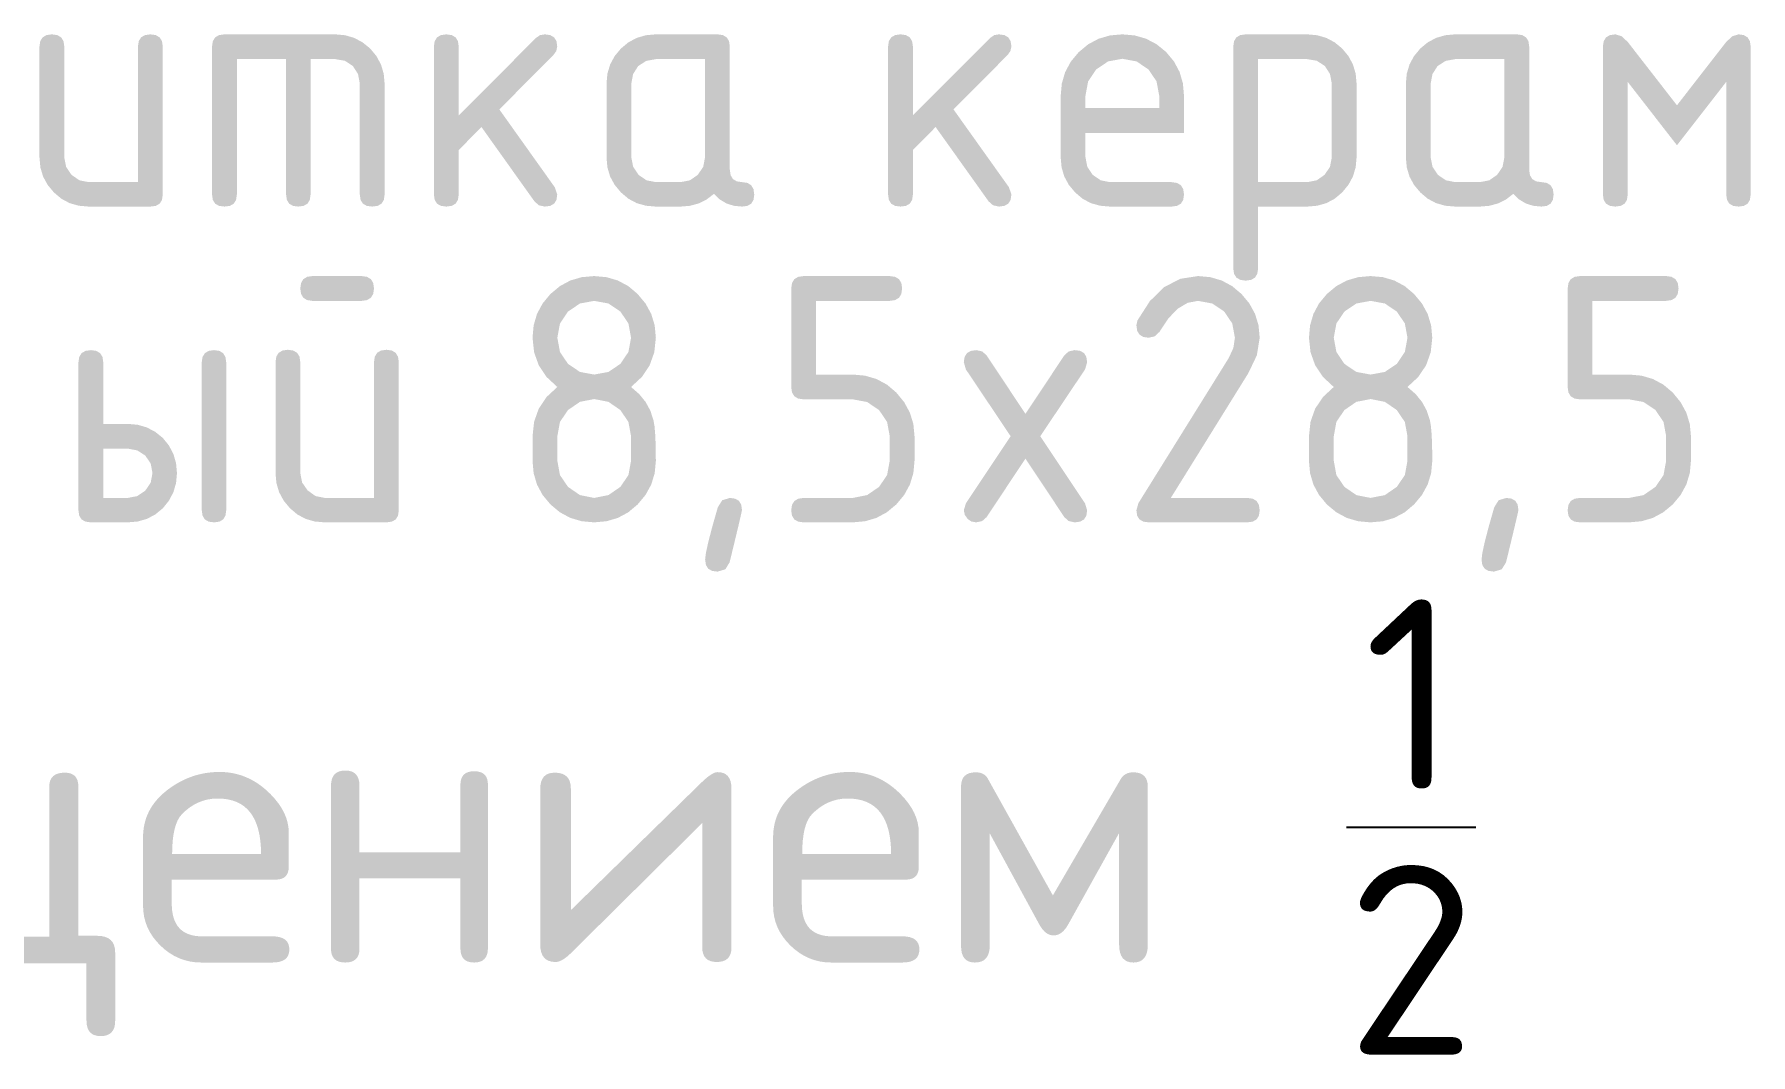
# Model space of a CAD drawing. Header units: millimetres. Extents: x 0 to 1189, y 0 to 841.
# Drawn here: x 1020.69 to 1041.79, y 361.7 to 374.24 of the extents above; entities that cross this region are included whole.
import ezdxf

# ---------------------------------------------------------------- set-up
doc = ezdxf.new("R2010")
doc.units = ezdxf.units.MM

msp = doc.modelspace()

# ---------------------------------------------------------------- hatches: boundary and pattern name
h = msp.add_hatch(color=7)
h.dxf.hatch_style = 2
h.paths.add_polyline_path([(1022.270515, 374.095017), (1022.270515, 372.274904), (1022.260998, 372.208715), (1022.232412, 372.162525), (1022.184706, 372.135455), (1022.117828, 372.126627), (1021.360458, 372.126627), (1021.238045, 372.137092), (1021.125709, 372.169002), (1021.023812, 372.223133), (1020.932715, 372.30026), (1020.854899, 372.393278), (1020.799252, 372.49539), (1020.765826, 372.607838), (1020.754673, 372.731862), (1020.754673, 374.095017), (1020.76419, 374.159346), (1020.792775, 374.205742), (1020.840481, 374.233846), (1020.907359, 374.243294), (1020.973919, 374.233846), (1021.021461, 374.205742), (1021.049986, 374.159346), (1021.059495, 374.095017), (1021.059495, 372.731862), (1021.081819, 372.616244), (1021.148792, 372.516336), (1021.246563, 372.449364), (1021.360458, 372.42704), (1021.965693, 372.42704), (1021.965693, 374.095017), (1021.975201, 374.159346), (1022.003726, 374.205742), (1022.051269, 374.233846), (1022.117828, 374.243294), (1022.184706, 374.233846), (1022.232412, 374.205742), (1022.260998, 374.159346)])
h = msp.add_hatch(color=7)
h.dxf.hatch_style = 2
h.paths.add_polyline_path([(1023.029042, 374.243294), (1024.392197, 374.243294), (1024.513671, 374.232209), (1024.62481, 374.199266), (1024.72644, 374.144928), (1024.819389, 374.069661), (1024.897205, 373.976023), (1024.952852, 373.872877), (1024.986278, 373.760223), (1024.997432, 373.638059), (1024.997432, 372.274904), (1024.987915, 372.208715), (1024.959329, 372.162525), (1024.911623, 372.135455), (1024.844745, 372.126627), (1024.778186, 372.135455), (1024.730643, 372.162525), (1024.702118, 372.208715), (1024.69261, 372.274904), (1024.69261, 373.638059), (1024.670837, 373.755331), (1024.607722, 373.853585), (1024.509468, 373.918352), (1024.392197, 373.938472), (1024.087375, 373.938472), (1024.087375, 372.274904), (1024.077858, 372.208715), (1024.049272, 372.162525), (1024.001566, 372.135455), (1023.934689, 372.126627), (1023.870593, 372.135455), (1023.82417, 372.162525), (1023.795937, 372.208715), (1023.786412, 372.274904), (1023.786412, 373.938472), (1023.181177, 373.938472), (1023.181177, 372.274904), (1023.171669, 372.208715), (1023.143143, 372.162525), (1023.095601, 372.135455), (1023.029042, 372.126627), (1022.962164, 372.135455), (1022.914458, 372.162525), (1022.885872, 372.208715), (1022.876355, 372.274904), (1022.876355, 374.095017), (1022.885872, 374.159346), (1022.914458, 374.205742), (1022.962164, 374.233846)])
h = msp.add_hatch(color=7)
h.dxf.hatch_style = 2
h.paths.add_polyline_path([(1025.90851, 373.24835), (1026.86101, 374.20085), (1026.907519, 374.233234), (1026.966844, 374.243294), (1027.033722, 374.233846), (1027.081427, 374.205742), (1027.110013, 374.159346), (1027.11953, 374.095017), (1027.107266, 374.037346), (1027.072677, 373.989184), (1026.407911, 373.320559), (1027.089765, 372.36365), (1027.11953, 372.274904), (1027.110013, 372.208715), (1027.081427, 372.162525), (1027.033722, 372.135455), (1026.966844, 372.126627), (1026.893945, 372.142406), (1026.840064, 372.190017), (1026.187976, 373.104483), (1025.90851, 372.821158), (1025.90851, 372.274904), (1025.899002, 372.208715), (1025.870476, 372.162525), (1025.822934, 372.135455), (1025.756375, 372.126627), (1025.689497, 372.135455), (1025.641791, 372.162525), (1025.613205, 372.208715), (1025.603688, 372.274904), (1025.603688, 374.095017), (1025.613205, 374.159346), (1025.641791, 374.205742), (1025.689497, 374.233846), (1025.756375, 374.243294), (1025.822934, 374.233846), (1025.870476, 374.205742), (1025.899002, 374.159346), (1025.90851, 374.095017)])
h = msp.add_hatch(color=7)
h.paths.add_polyline_path([(1028.936391, 373.938472), (1028.331156, 373.938472), (1028.213403, 373.916699), (1028.11508, 373.853585), (1028.051966, 373.755331), (1028.030193, 373.638059), (1028.030193, 372.731862), (1028.052517, 372.616244), (1028.11949, 372.516336), (1028.217262, 372.449364), (1028.331156, 372.42704), (1028.635427, 372.42704), (1028.750976, 372.449364), (1028.847094, 372.516336), (1028.914067, 372.614591), (1028.936391, 372.731862)])
h.paths.add_polyline_path([(1029.541625, 372.274904), (1029.532177, 372.208715), (1029.504074, 372.162525), (1029.457677, 372.135455), (1029.393348, 372.126627), (1029.290951, 372.136205), (1029.199252, 372.165212), (1029.117784, 372.214064), (1029.046083, 372.283172), (1028.956415, 372.214064), (1028.858325, 372.165212), (1028.751449, 372.136205), (1028.635427, 372.126627), (1028.331156, 372.126627), (1028.208744, 372.137092), (1028.096408, 372.169002), (1027.99451, 372.223133), (1027.903413, 372.30026), (1027.825597, 372.393278), (1027.76995, 372.49539), (1027.736524, 372.607838), (1027.725371, 372.731862), (1027.725371, 373.638059), (1027.736524, 373.760223), (1027.76995, 373.872877), (1027.825597, 373.976023), (1027.903413, 374.069661), (1027.99451, 374.144928), (1028.096408, 374.199266), (1028.208744, 374.232209), (1028.331156, 374.243294), (1029.088526, 374.243294), (1029.155404, 374.233846), (1029.20311, 374.205742), (1029.231696, 374.159346), (1029.241213, 374.095017), (1029.241213, 372.579726), (1029.250721, 372.512848), (1029.279247, 372.465142), (1029.326789, 372.436557), (1029.393348, 372.42704), (1029.457677, 372.417531), (1029.504074, 372.389006), (1029.532177, 372.341463)])
h = msp.add_hatch(color=7)
h.dxf.hatch_style = 2
h.paths.add_polyline_path([(1031.491647, 373.24835), (1032.444147, 374.20085), (1032.490656, 374.233234), (1032.54998, 374.243294), (1032.616858, 374.233846), (1032.664564, 374.205742), (1032.69315, 374.159346), (1032.702667, 374.095017), (1032.690402, 374.037346), (1032.655814, 373.989184), (1031.991048, 373.320559), (1032.672901, 372.36365), (1032.702667, 372.274904), (1032.69315, 372.208715), (1032.664564, 372.162525), (1032.616858, 372.135455), (1032.54998, 372.126627), (1032.477082, 372.142406), (1032.423201, 372.190017), (1031.771113, 373.104483), (1031.491647, 372.821158), (1031.491647, 372.274904), (1031.482139, 372.208715), (1031.453613, 372.162525), (1031.406071, 372.135455), (1031.339512, 372.126627), (1031.272634, 372.135455), (1031.224928, 372.162525), (1031.196342, 372.208715), (1031.186825, 372.274904), (1031.186825, 374.095017), (1031.196342, 374.159346), (1031.224928, 374.205742), (1031.272634, 374.233846), (1031.339512, 374.243294), (1031.406071, 374.233846), (1031.453613, 374.205742), (1031.482139, 374.159346), (1031.491647, 374.095017)])
h = msp.add_hatch(color=7)
h.paths.add_polyline_path([(1034.066429, 373.942882), (1033.891418, 373.910567), (1033.744519, 373.811692), (1033.645645, 373.664793), (1033.61333, 373.489783), (1033.61333, 373.337096), (1034.519528, 373.337096), (1034.519528, 373.489783), (1034.487213, 373.664793), (1034.388338, 373.811692), (1034.241439, 373.910567)])
h.paths.add_polyline_path([(1033.61333, 373.032825), (1033.61333, 372.731862), (1033.635654, 372.616244), (1033.702626, 372.516336), (1033.800398, 372.449364), (1033.914293, 372.42704), (1034.671663, 372.42704), (1034.738541, 372.417531), (1034.786247, 372.389006), (1034.814833, 372.341463), (1034.82435, 372.274904), (1034.814833, 372.208715), (1034.786247, 372.162525), (1034.738541, 372.135455), (1034.671663, 372.126627), (1033.914293, 372.126627), (1033.79188, 372.137092), (1033.679544, 372.169002), (1033.577647, 372.223133), (1033.48655, 372.30026), (1033.408734, 372.393278), (1033.353087, 372.49539), (1033.319661, 372.607838), (1033.308508, 372.731862), (1033.308508, 373.485373), (1033.322107, 373.637879), (1033.363147, 373.778137), (1033.431988, 373.90651), (1033.528994, 374.023359), (1033.645524, 374.120046), (1033.773733, 374.188724), (1033.913931, 374.229703), (1034.066429, 374.243294), (1034.218926, 374.229763), (1034.359124, 374.189206), (1034.487333, 374.121673), (1034.603863, 374.027217), (1034.700869, 373.910687), (1034.76971, 373.782478), (1034.81075, 373.64228), (1034.82435, 373.489783), (1034.82435, 373.032825)])
h = msp.add_hatch(color=7)
h.paths.add_polyline_path([(1035.43019, 374.095017), (1035.439707, 374.159346), (1035.468293, 374.205742), (1035.515999, 374.233846), (1035.582877, 374.243294), (1036.340247, 374.243294), (1036.462659, 374.232209), (1036.574995, 374.199266), (1036.676893, 374.144928), (1036.76799, 374.069661), (1036.845806, 373.976023), (1036.901453, 373.872877), (1036.934879, 373.760223), (1036.946032, 373.638059), (1036.946032, 372.731862), (1036.934879, 372.609698), (1036.901453, 372.497044), (1036.845806, 372.393898), (1036.76799, 372.30026), (1036.676893, 372.223133), (1036.574995, 372.169002), (1036.462659, 372.137092), (1036.340247, 372.126627), (1035.735012, 372.126627), (1035.735012, 371.364848), (1035.725504, 371.300519), (1035.696978, 371.254122), (1035.649436, 371.226019), (1035.582877, 371.216571), (1035.515999, 371.226019), (1035.468293, 371.254122), (1035.439707, 371.300519), (1035.43019, 371.364848)])
h.paths.add_polyline_path([(1035.735012, 373.938472), (1035.735012, 372.42704), (1036.340247, 372.42704), (1036.455795, 372.449364), (1036.551913, 372.516336), (1036.618886, 372.614591), (1036.64121, 372.731862), (1036.64121, 373.638059), (1036.619437, 373.755331), (1036.556323, 373.853585), (1036.458, 373.918352), (1036.340247, 373.938472)])
h = msp.add_hatch(color=7)
h.paths.add_polyline_path([(1038.762893, 373.938472), (1038.157658, 373.938472), (1038.039905, 373.916699), (1037.941582, 373.853585), (1037.878468, 373.755331), (1037.856695, 373.638059), (1037.856695, 372.731862), (1037.879019, 372.616244), (1037.945992, 372.516336), (1038.043763, 372.449364), (1038.157658, 372.42704), (1038.461929, 372.42704), (1038.577478, 372.449364), (1038.673596, 372.516336), (1038.740568, 372.614591), (1038.762893, 372.731862)])
h.paths.add_polyline_path([(1039.368127, 372.274904), (1039.358679, 372.208715), (1039.330576, 372.162525), (1039.284179, 372.135455), (1039.21985, 372.126627), (1039.117453, 372.136205), (1039.025753, 372.165212), (1038.944286, 372.214064), (1038.872585, 372.283172), (1038.782917, 372.214064), (1038.684827, 372.165212), (1038.577951, 372.136205), (1038.461929, 372.126627), (1038.157658, 372.126627), (1038.035245, 372.137092), (1037.922909, 372.169002), (1037.821012, 372.223133), (1037.729915, 372.30026), (1037.652099, 372.393278), (1037.596452, 372.49539), (1037.563026, 372.607838), (1037.551873, 372.731862), (1037.551873, 373.638059), (1037.563026, 373.760223), (1037.596452, 373.872877), (1037.652099, 373.976023), (1037.729915, 374.069661), (1037.821012, 374.144928), (1037.922909, 374.199266), (1038.035245, 374.232209), (1038.157658, 374.243294), (1038.915028, 374.243294), (1038.981906, 374.233846), (1039.029612, 374.205742), (1039.058198, 374.159346), (1039.067715, 374.095017), (1039.067715, 372.579726), (1039.077223, 372.512848), (1039.105749, 372.465142), (1039.153291, 372.436557), (1039.21985, 372.42704), (1039.284179, 372.417531), (1039.330576, 372.389006), (1039.358679, 372.341463)])
h = msp.add_hatch(color=7)
h.dxf.hatch_style = 2
h.paths.add_polyline_path([(1040.884319, 372.880138), (1040.279085, 373.659006), (1040.279085, 372.274904), (1040.269576, 372.208715), (1040.241051, 372.162525), (1040.193509, 372.135455), (1040.126949, 372.126627), (1040.060072, 372.135455), (1040.012366, 372.162525), (1039.98378, 372.208715), (1039.974263, 372.274904), (1039.974263, 374.095017), (1039.98378, 374.159346), (1040.012366, 374.205742), (1040.060072, 374.233846), (1040.126949, 374.243294), (1040.203017, 374.220487), (1040.279085, 374.150138), (1040.884319, 373.371271), (1041.490105, 374.150138), (1041.566173, 374.220487), (1041.64224, 374.243294), (1041.706569, 374.233846), (1041.752966, 374.205742), (1041.781069, 374.159346), (1041.790517, 374.095017), (1041.790517, 372.274904), (1041.781069, 372.208715), (1041.752966, 372.162525), (1041.706569, 372.135455), (1041.64224, 372.126627), (1041.575681, 372.135455), (1041.528139, 372.162525), (1041.499613, 372.208715), (1041.490105, 372.274904), (1041.490105, 373.659006)])
h = msp.add_hatch(color=7)
h.paths.add_polyline_path([(1025.172089, 370.214453), (1025.172089, 368.39434), (1025.162572, 368.328151), (1025.133986, 368.281961), (1025.08628, 368.254891), (1025.019402, 368.246063), (1024.262032, 368.246063), (1024.139619, 368.256528), (1024.027284, 368.288438), (1023.925386, 368.342569), (1023.834289, 368.419696), (1023.756473, 368.513334), (1023.700826, 368.61648), (1023.6674, 368.729135), (1023.656247, 368.851298), (1023.656247, 370.214453), (1023.665764, 370.281331), (1023.694349, 370.329037), (1023.742055, 370.357623), (1023.808933, 370.36714), (1023.875493, 370.357623), (1023.923035, 370.329037), (1023.95156, 370.281331), (1023.961069, 370.214453), (1023.961069, 368.851298), (1023.983393, 368.736163), (1024.050366, 368.639631), (1024.148137, 368.569282), (1024.262032, 368.546476), (1024.867267, 368.546476), (1024.867267, 370.214453), (1024.876775, 370.281331), (1024.905301, 370.329037), (1024.952843, 370.357623), (1025.019402, 370.36714), (1025.08628, 370.357623), (1025.133986, 370.329037), (1025.162572, 370.281331)])
h.paths.add_polyline_path([(1024.71458, 370.967964), (1024.109346, 370.967964), (1024.045017, 370.977481), (1023.99862, 371.006067), (1023.970517, 371.053773), (1023.961069, 371.120651), (1023.970517, 371.18721), (1023.99862, 371.234753), (1024.045017, 371.263278), (1024.109346, 371.272786), (1024.71458, 371.272786), (1024.781458, 371.263278), (1024.829164, 371.234753), (1024.85775, 371.18721), (1024.867267, 371.120651), (1024.85775, 371.053773), (1024.829164, 371.006067), (1024.781458, 370.977481)])
h = msp.add_hatch(color=7)
h.paths.add_polyline_path([(1027.573996, 368.546476), (1027.749007, 368.580995), (1027.895906, 368.682075), (1027.99478, 368.827113), (1028.027095, 369.003984), (1028.027095, 369.304397), (1027.99478, 369.479407), (1027.895906, 369.626306), (1027.749007, 369.72711), (1027.573996, 369.761354), (1027.398985, 369.72711), (1027.252087, 369.626306), (1027.153212, 369.481061), (1027.120897, 369.304397), (1027.120897, 369.003984), (1027.153212, 368.827113), (1027.252087, 368.682075), (1027.398985, 368.580995)])
h.paths.add_polyline_path([(1027.573996, 368.246063), (1027.421499, 368.259654), (1027.281301, 368.300634), (1027.153092, 368.369312), (1027.036561, 368.465998), (1026.939556, 368.582778), (1026.870715, 368.710669), (1026.829675, 368.849618), (1026.816075, 368.999575), (1026.816075, 369.304397), (1026.835178, 369.482913), (1026.892419, 369.643601), (1026.987693, 369.785995), (1027.120897, 369.909631), (1026.987693, 370.033499), (1026.892419, 370.175868), (1026.835178, 370.336427), (1026.816075, 370.514865), (1026.829675, 370.667371), (1026.870715, 370.80763), (1026.939556, 370.936002), (1027.036561, 371.052851), (1027.153092, 371.149771), (1027.281301, 371.218423), (1027.421499, 371.259273), (1027.573996, 371.272786), (1027.724573, 371.259273), (1027.864556, 371.218423), (1027.992653, 371.149771), (1028.107573, 371.052851), (1028.204948, 370.936002), (1028.275142, 370.80763), (1028.317637, 370.667371), (1028.331917, 370.514865), (1028.312814, 370.336427), (1028.255574, 370.175868), (1028.1603, 370.033499), (1028.027095, 369.909631), (1028.127279, 369.822513), (1028.205965, 369.725732), (1028.26398, 369.619339), (1028.302152, 369.503385), (1028.315639, 369.426448), (1028.324889, 369.316592), (1028.330212, 369.174181), (1028.331917, 368.999575), (1028.317637, 368.849618), (1028.275142, 368.710669), (1028.204948, 368.582778), (1028.107573, 368.465998), (1027.992653, 368.369312), (1027.864556, 368.300634), (1027.724573, 368.259654)])
h.paths.add_polyline_path([(1027.573996, 370.062318), (1027.749007, 370.094633), (1027.895906, 370.193507), (1027.99478, 370.339923), (1028.027095, 370.514865), (1027.99478, 370.69029), (1027.895906, 370.836775), (1027.749007, 370.935649), (1027.573996, 370.967964), (1027.398985, 370.935649), (1027.252087, 370.836775), (1027.153212, 370.69029), (1027.120897, 370.514865), (1027.153212, 370.339923), (1027.252087, 370.193507), (1027.398985, 370.094633)])
h = msp.add_hatch(color=7)
h.dxf.hatch_style = 2
h.paths.add_polyline_path([(1029.996066, 369.909631), (1029.996066, 371.120651), (1030.005583, 371.18721), (1030.034169, 371.234753), (1030.081875, 371.263278), (1030.148752, 371.272786), (1031.207086, 371.272786), (1031.273645, 371.263278), (1031.321187, 371.234753), (1031.349713, 371.18721), (1031.359221, 371.120651), (1031.349713, 371.053773), (1031.321187, 371.006067), (1031.273645, 370.977481), (1031.207086, 370.967964), (1030.300888, 370.967964), (1030.300888, 370.062318), (1030.753987, 370.062318), (1030.904563, 370.048718), (1031.044546, 370.007678), (1031.172643, 369.938837), (1031.287563, 369.841832), (1031.384939, 369.722821), (1031.455133, 369.593785), (1031.497628, 369.454413), (1031.511908, 369.304397), (1031.511908, 369.003984), (1031.497628, 368.851479), (1031.455133, 368.71122), (1031.384939, 368.582847), (1031.287563, 368.465998), (1031.170783, 368.369312), (1031.042893, 368.300634), (1030.903943, 368.259654), (1030.753987, 368.246063), (1030.148752, 368.246063), (1030.081875, 368.254891), (1030.034169, 368.281961), (1030.005583, 368.328151), (1029.996066, 368.39434), (1030.005583, 368.460899), (1030.034169, 368.508442), (1030.081875, 368.536967), (1030.148752, 368.546476), (1030.753987, 368.546476), (1030.928998, 368.580995), (1031.075897, 368.682075), (1031.174771, 368.827113), (1031.207086, 369.003984), (1031.207086, 369.304397), (1031.174771, 369.479407), (1031.075897, 369.626306), (1030.928998, 369.725181), (1030.753987, 369.757496), (1030.148752, 369.757496), (1030.081875, 369.767004), (1030.034169, 369.795529), (1030.005583, 369.843072)])
h = msp.add_hatch(color=7)
h.dxf.hatch_style = 2
h.paths.add_polyline_path([(1034.997042, 371.272786), (1035.147619, 371.259273), (1035.287601, 371.218423), (1035.415699, 371.149771), (1035.530619, 371.052851), (1035.627994, 370.936002), (1035.698188, 370.80763), (1035.740683, 370.667371), (1035.754963, 370.514865), (1035.719892, 370.298513), (1035.614954, 370.078854), (1034.662454, 368.546476), (1035.602276, 368.546476), (1035.669154, 368.536967), (1035.71686, 368.508442), (1035.745446, 368.460899), (1035.754963, 368.39434), (1035.745446, 368.328151), (1035.71686, 368.281961), (1035.669154, 368.254891), (1035.602276, 368.246063), (1034.391808, 368.246063), (1034.32493, 368.254891), (1034.277224, 368.281961), (1034.248638, 368.328151), (1034.239121, 368.39434), (1034.264477, 368.483086), (1035.374073, 370.265165), (1035.431124, 370.388568), (1035.450141, 370.514865), (1035.417826, 370.69029), (1035.318952, 370.836775), (1035.172053, 370.935649), (1034.997042, 370.967964), (1034.869953, 370.944185), (1034.748857, 370.872811), (1034.633343, 370.753791), (1034.522997, 370.587075), (1034.468358, 370.533607), (1034.391808, 370.514865), (1034.32493, 370.52446), (1034.277224, 370.553175), (1034.248638, 370.600907), (1034.239121, 370.667552), (1034.251799, 370.726532), (1034.405218, 370.965596), (1034.579979, 371.136292), (1034.776961, 371.238671)])
h = msp.add_hatch(color=7)
h.paths.add_polyline_path([(1037.11857, 368.546476), (1037.293581, 368.580995), (1037.440479, 368.682075), (1037.539354, 368.827113), (1037.571669, 369.003984), (1037.571669, 369.304397), (1037.539354, 369.479407), (1037.440479, 369.626306), (1037.293581, 369.72711), (1037.11857, 369.761354), (1036.943559, 369.72711), (1036.79666, 369.626306), (1036.697786, 369.481061), (1036.665471, 369.304397), (1036.665471, 369.003984), (1036.697786, 368.827113), (1036.79666, 368.682075), (1036.943559, 368.580995)])
h.paths.add_polyline_path([(1037.11857, 368.246063), (1036.966073, 368.259654), (1036.825874, 368.300634), (1036.697665, 368.369312), (1036.581135, 368.465998), (1036.48413, 368.582778), (1036.415288, 368.710669), (1036.374248, 368.849618), (1036.360649, 368.999575), (1036.360649, 369.304397), (1036.379752, 369.482913), (1036.436992, 369.643601), (1036.532266, 369.785995), (1036.665471, 369.909631), (1036.532266, 370.033499), (1036.436992, 370.175868), (1036.379752, 370.336427), (1036.360649, 370.514865), (1036.374248, 370.667371), (1036.415288, 370.80763), (1036.48413, 370.936002), (1036.581135, 371.052851), (1036.697665, 371.149771), (1036.825874, 371.218423), (1036.966073, 371.259273), (1037.11857, 371.272786), (1037.269146, 371.259273), (1037.409129, 371.218423), (1037.537226, 371.149771), (1037.652146, 371.052851), (1037.749522, 370.936002), (1037.819716, 370.80763), (1037.862211, 370.667371), (1037.876491, 370.514865), (1037.857388, 370.336427), (1037.800147, 370.175868), (1037.704873, 370.033499), (1037.571669, 369.909631), (1037.671852, 369.822513), (1037.750538, 369.725732), (1037.808553, 369.619339), (1037.846725, 369.503385), (1037.860213, 369.426448), (1037.869463, 369.316592), (1037.874785, 369.174181), (1037.876491, 368.999575), (1037.862211, 368.849618), (1037.819716, 368.710669), (1037.749522, 368.582778), (1037.652146, 368.465998), (1037.537226, 368.369312), (1037.409129, 368.300634), (1037.269146, 368.259654)])
h.paths.add_polyline_path([(1037.11857, 370.062318), (1037.293581, 370.094633), (1037.440479, 370.193507), (1037.539354, 370.339923), (1037.571669, 370.514865), (1037.539354, 370.69029), (1037.440479, 370.836775), (1037.293581, 370.935649), (1037.11857, 370.967964), (1036.943559, 370.935649), (1036.79666, 370.836775), (1036.697786, 370.69029), (1036.665471, 370.514865), (1036.697786, 370.339923), (1036.79666, 370.193507), (1036.943559, 370.094633)])
h = msp.add_hatch(color=7)
h.dxf.hatch_style = 2
h.paths.add_polyline_path([(1039.540639, 369.909631), (1039.540639, 371.120651), (1039.550156, 371.18721), (1039.578742, 371.234753), (1039.626448, 371.263278), (1039.693326, 371.272786), (1040.751659, 371.272786), (1040.818218, 371.263278), (1040.865761, 371.234753), (1040.894286, 371.18721), (1040.903795, 371.120651), (1040.894286, 371.053773), (1040.865761, 371.006067), (1040.818218, 370.977481), (1040.751659, 370.967964), (1039.845461, 370.967964), (1039.845461, 370.062318), (1040.29856, 370.062318), (1040.449137, 370.048718), (1040.58912, 370.007678), (1040.717217, 369.938837), (1040.832137, 369.841832), (1040.929512, 369.722821), (1040.999706, 369.593785), (1041.042201, 369.454413), (1041.056481, 369.304397), (1041.056481, 369.003984), (1041.042201, 368.851479), (1040.999706, 368.71122), (1040.929512, 368.582847), (1040.832137, 368.465998), (1040.715357, 368.369312), (1040.587466, 368.300634), (1040.448517, 368.259654), (1040.29856, 368.246063), (1039.693326, 368.246063), (1039.626448, 368.254891), (1039.578742, 368.281961), (1039.550156, 368.328151), (1039.540639, 368.39434), (1039.550156, 368.460899), (1039.578742, 368.508442), (1039.626448, 368.536967), (1039.693326, 368.546476), (1040.29856, 368.546476), (1040.473571, 368.580995), (1040.62047, 368.682075), (1040.719344, 368.827113), (1040.751659, 369.003984), (1040.751659, 369.304397), (1040.719344, 369.479407), (1040.62047, 369.626306), (1040.473571, 369.725181), (1040.29856, 369.757496), (1039.693326, 369.757496), (1039.626448, 369.767004), (1039.578742, 369.795529), (1039.550156, 369.843072)])
h = msp.add_hatch(color=7)
h.paths.add_polyline_path([(1022.445031, 368.851298), (1022.433947, 368.729135), (1022.401003, 368.61648), (1022.346665, 368.513334), (1022.271399, 368.419696), (1022.177761, 368.342569), (1022.074615, 368.288438), (1021.96196, 368.256528), (1021.839797, 368.246063), (1021.386698, 368.246063), (1021.31982, 368.254891), (1021.272114, 368.281961), (1021.243529, 368.328151), (1021.234011, 368.39434), (1021.234011, 370.214453), (1021.243529, 370.278782), (1021.272114, 370.325178), (1021.31982, 370.353282), (1021.386698, 370.36273), (1021.453257, 370.353282), (1021.5008, 370.325178), (1021.529325, 370.278782), (1021.538834, 370.214453), (1021.538834, 369.456532), (1021.839797, 369.456532), (1021.96196, 369.445534), (1022.074615, 369.412779), (1022.177761, 369.358631), (1022.271399, 369.28345), (1022.346665, 369.189727), (1022.401003, 369.086391), (1022.433947, 368.973547)])
h.paths.add_polyline_path([(1022.144068, 368.851298), (1022.122019, 368.968844), (1022.055322, 369.067374), (1021.957068, 369.130488), (1021.839797, 369.152261), (1021.538834, 369.152261), (1021.538834, 368.546476), (1021.839797, 368.546476), (1021.957068, 368.5688), (1022.055322, 368.635772), (1022.122019, 368.734027)])
h.paths.add_polyline_path([(1022.749853, 370.214453), (1022.759362, 370.278782), (1022.787887, 370.325178), (1022.83543, 370.353282), (1022.901989, 370.36273), (1022.966317, 370.353282), (1023.012714, 370.325178), (1023.040818, 370.278782), (1023.050266, 370.214453), (1023.050266, 368.39434), (1023.040818, 368.328151), (1023.012714, 368.281961), (1022.966317, 368.254891), (1022.901989, 368.246063), (1022.83543, 368.254891), (1022.787887, 368.281961), (1022.759362, 368.328151), (1022.749853, 368.39434)])
h = msp.add_hatch(color=7)
h.dxf.hatch_style = 2
h.paths.add_polyline_path([(1033.057415, 369.304397), (1033.60808, 368.478676), (1033.633435, 368.39434), (1033.623918, 368.328151), (1033.595333, 368.281961), (1033.547627, 368.254891), (1033.480749, 368.246063), (1033.407851, 368.261842), (1033.353969, 368.309453), (1032.875514, 369.02934), (1032.39706, 368.309453), (1032.343178, 368.261842), (1032.27028, 368.246063), (1032.212609, 368.256123), (1032.164447, 368.288507), (1032.129858, 368.338323), (1032.117593, 368.39434), (1032.142949, 368.478676), (1032.693613, 369.304397), (1032.142949, 370.125707), (1032.117593, 370.214453), (1032.127111, 370.278782), (1032.155696, 370.325178), (1032.203402, 370.353282), (1032.27028, 370.36273), (1032.343178, 370.346951), (1032.39706, 370.29934), (1032.875514, 369.579453), (1033.353969, 370.29934), (1033.407851, 370.346951), (1033.480749, 370.36273), (1033.547627, 370.353902), (1033.595333, 370.326832), (1033.623918, 370.280642), (1033.633435, 370.214453), (1033.60808, 370.125707)])
h = msp.add_hatch(color=7)
h.dxf.hatch_style = 2
h.paths.add_polyline_path([(1029.242425, 368.546476), (1029.306754, 368.537648), (1029.35315, 368.510578), (1029.381254, 368.464388), (1029.390702, 368.398199), (1029.381193, 368.350708), (1029.352668, 368.22746), (1029.305126, 368.028764), (1029.238566, 367.75493), (1029.186546, 367.669354), (1029.09029, 367.640829), (1029.023412, 367.649657), (1028.975706, 367.676727), (1028.94712, 367.722917), (1028.937603, 367.789106), (1028.94718, 367.86923), (1028.976188, 368.002633), (1029.025039, 368.190089), (1029.094148, 368.432374), (1029.147823, 368.51795)])
h = msp.add_hatch(color=7)
h.dxf.hatch_style = 2
h.paths.add_polyline_path([(1038.786998, 368.546476), (1038.851327, 368.537648), (1038.897724, 368.510578), (1038.925827, 368.464388), (1038.935275, 368.398199), (1038.925767, 368.350708), (1038.897242, 368.22746), (1038.849699, 368.028764), (1038.78314, 367.75493), (1038.731119, 367.669354), (1038.634863, 367.640829), (1038.567985, 367.649657), (1038.520279, 367.676727), (1038.491694, 367.722917), (1038.482176, 367.789106), (1038.491754, 367.86923), (1038.520761, 368.002633), (1038.569613, 368.190089), (1038.638722, 368.432374), (1038.692396, 368.51795)])

# ---------------------------------------------------------------- texts
at = {"color": 7, "insert": (1006.073471, 367.299041), "char_height": 3.329924, "attachment_point": 1}
msp.add_mtext('\\A1;{\\fISOCPEUR|b0|i0|c204|p34;со смещением \\H0.7x;\\S1/2;}', dxfattribs=at)

doc.saveas('drawing.dxf')
